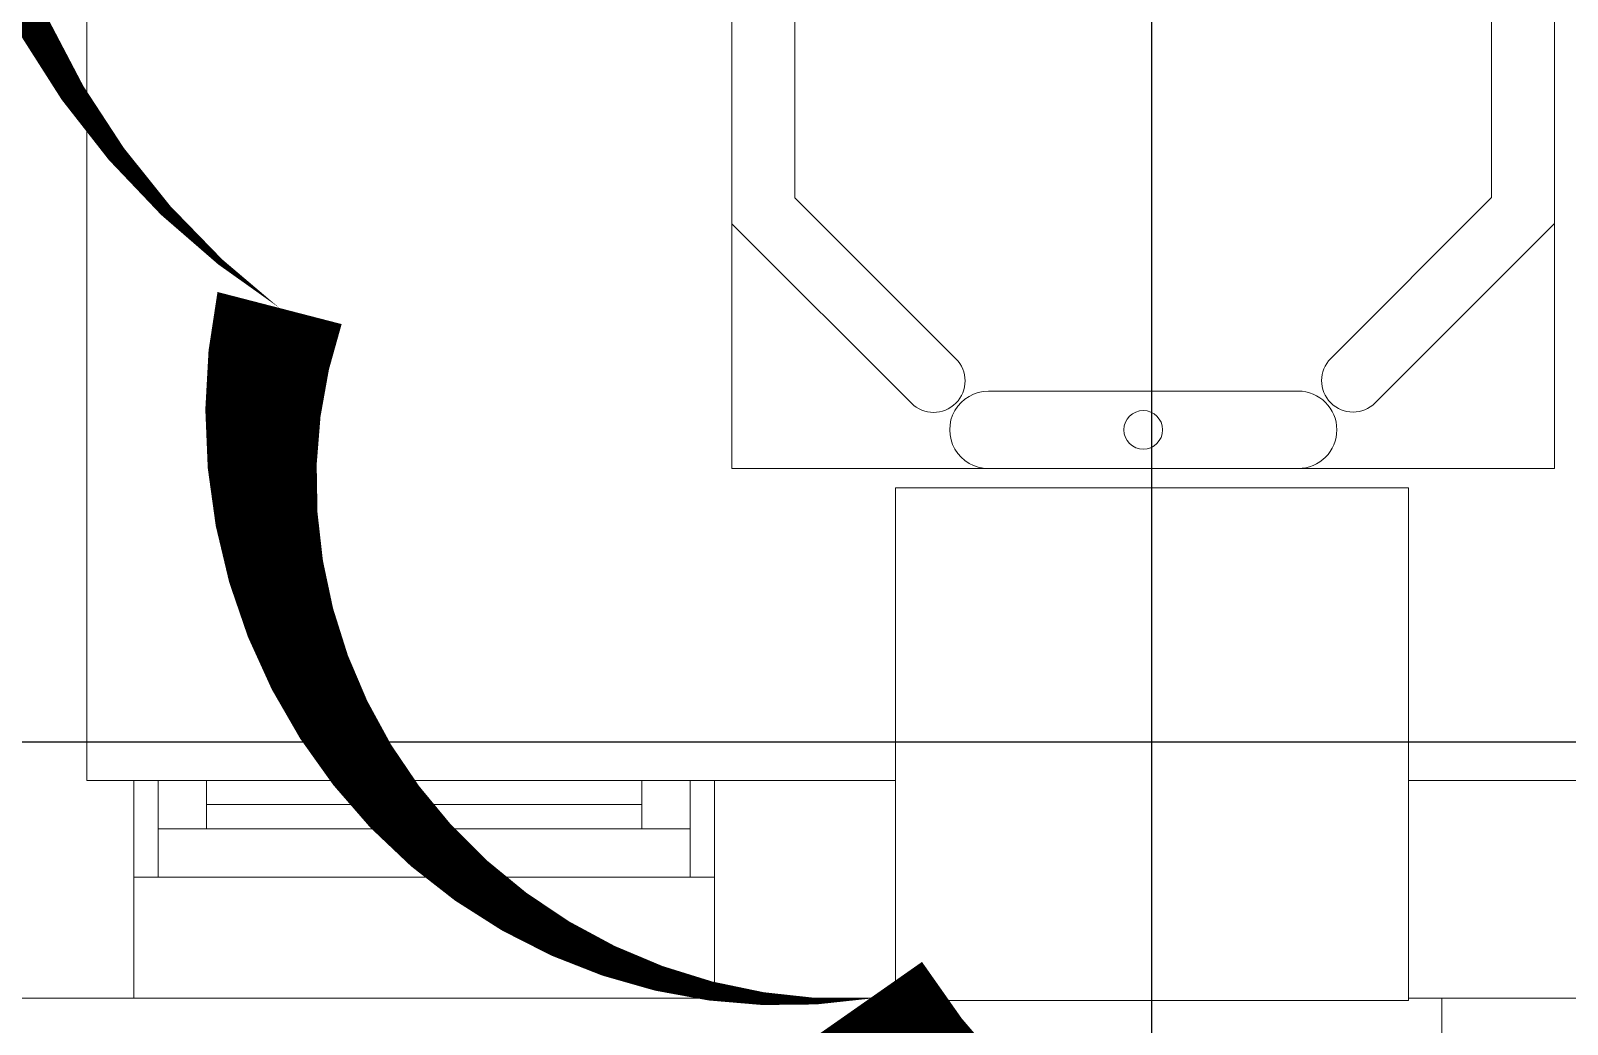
# Model space of a CAD drawing. Header units: metres. Extents: x 75097 to 220695, y -1557923 to -1361206.
# Drawn here: x 143205 to 144793, y -1411780 to -1410753 of the extents above; entities that cross this region are included whole.
import ezdxf

# ---------------------------------------------------------------- set-up
doc = ezdxf.new("R2010")
doc.units = ezdxf.units.M
doc.layers.get('0').update_dxf_attribs({"lineweight": 0})
for name, color, linetype, lineweight in [('A-100 - Copy$0$Aluminum', 8, 'Continuous', 0), ('A-100 - Copy$0$Medical Equipment and Furniture', 8, 'Continuous', 0), ('A-100 - Copy$0$Medical Equipment and Furniture1', 8, 'Continuous', 5), ('A-100 - Copy$0$Proj', 8, 'Continuous', 0), ('A-100 - Copy$0$Structure', 8, 'Continuous', 9), ('A-100 - Copy$0$Walls', 8, 'Continuous', 0)]:
    doc.layers.add(name, color=color, linetype=linetype, lineweight=lineweight)
doc.layers.add('A-100 - Copy$0$axes', color=8, linetype='Continuous')
doc.layers.add('E-POWR', color=7, linetype='Continuous', lineweight=9, true_color=0x4e7e3e)
doc.layers.add('REV 01', color=7, linetype='Continuous', lineweight=0, true_color=0xe41b4d)

# ---------------------------------------------------------------- blocks, each defined once
blk = doc.blocks.new('GI-041_dwg__U120-3902841-GI-041')
at = {"layer": 'E-POWR', "flags": 128}
blk.add_lwpolyline([(-0.11451, 0), (0.11451, 0), (0.11451, 0.15722), (-0.11451, 0.15722)], close=True, dxfattribs=at)
blk.add_lwpolyline([(0.23541, 0.16132), (0.23541, 0.07861), (0.11451, 0.07861)], dxfattribs=at)
blk = doc.blocks.new('*X149')
for p, q in [((5, 3), (5, 3)), ((5, 3), (5, 3)), ((5, 3), (5, 3)), ((5, 3), (5, 3)), ((5, 3), (5, 3)), ((5, 3), (5, 3)), ((5, 3), (5, 3)), ((5, 3), (5, 3)), ((5, 3), (5, 3)), ((5, 3), (5, 3)), ((5, 3), (5, 3)), ((5, 3), (5, 3)), ((5, 3), (5, 3)), ((5, 3), (5, 3)), ((5, 3), (5, 3)), ((5, 3), (5, 3)), ((5, 3), (5, 3)), ((5, 3), (5, 3)), ((5, 3), (5, 3)), ((5, 3), (5, 3)), ((5, 3), (5, 3)), ((5, 3), (5, 3)), ((5, 3), (5, 3)), ((5, 3), (5, 3)), ((5, 3), (5, 3)), ((5, 3), (5, 3)), ((5, 3), (5, 3)), ((5, 3), (5, 3)), ((5, 3), (5, 3)), ((5, 3), (5, 3)), ((5, 3), (5, 3)), ((5, 3), (5, 3)), ((5, 3), (5, 3)), ((5, 3), (5, 3)), ((5, 3), (5, 3)), ((5, 3), (5, 3)), ((5, 3), (5, 3)), ((5, 3), (5, 3)), ((5, 3), (5, 3)), ((5, 3), (5, 3)), ((5, 3), (5, 3)), ((5, 3), (5, 3)), ((5, 3), (5, 3)), ((5, 3), (5, 3)), ((5, 3), (5, 3)), ((5, 3), (5, 3)), ((5, 3), (5, 3)), ((5, 3), (5, 3)), ((5, 3), (5, 3)), ((5, 3), (5, 3)), ((5, 3), (5, 3)), ((5, 3), (5, 3)), ((5, 3), (5, 3)), ((5, 3), (5, 3)), ((5, 3), (5, 3)), ((5, 3), (5, 3)), ((5, 3), (5, 3)), ((5, 3), (5, 3)), ((5, 3), (5, 3)), ((5, 3), (5, 3)), ((5, 3), (5, 3)), ((5, 3), (5, 3)), ((5, 3), (5, 3)), ((5, 3), (5, 3)), ((5, 3), (5, 3)), ((5, 3), (5, 3)), ((6, 3), (5, 3)), ((5, 3), (5, 3)), ((6, 3), (5, 3)), ((5, 3), (5, 3)), ((6, 3), (5, 3)), ((5, 3), (5, 3)), ((6, 3), (5, 3)), ((5, 3), (5, 3)), ((5, 3), (5, 3)), ((5, 3), (5, 3)), ((5, 3), (5, 3)), ((5, 3), (5, 3)), ((5, 3), (5, 3)), ((5, 3), (5, 3)), ((5, 3), (5, 3)), ((5, 3), (5, 3)), ((5, 3), (5, 3)), ((5, 3), (5, 3)), ((5, 3), (5, 3)), ((5, 3), (5, 3)), ((5, 3), (5, 3)), ((5, 3), (5, 3)), ((5, 3), (5, 3)), ((5, 3), (5, 3)), ((5, 3), (5, 3)), ((5, 3), (5, 3)), ((5, 3), (5, 3)), ((5, 3), (5, 3)), ((5, 3), (5, 3)), ((5, 3), (5, 3)), ((6, 3), (6, 3)), ((6, 3), (6, 3)), ((6, 3), (6, 3)), ((6, 3), (6, 3)), ((6, 3), (6, 3)), ((6, 3), (6, 3)), ((6, 3), (6, 3)), ((6, 3), (6, 3)), ((6, 3), (6, 3)), ((6, 3), (6, 3)), ((6, 3), (6, 3)), ((6, 3), (6, 3)), ((6, 3), (6, 3)), ((6, 3), (6, 3)), ((6, 3), (6, 3)), ((6, 3), (6, 3)), ((6, 3), (6, 3)), ((6, 3), (6, 3)), ((6, 3), (6, 3)), ((6, 3), (6, 3)), ((6, 3), (6, 3)), ((6, 3), (6, 3)), ((6, 3), (6, 3)), ((6, 3), (6, 3)), ((6, 3), (6, 3)), ((6, 3), (6, 3)), ((6, 3), (6, 3)), ((6, 3), (6, 3)), ((6, 3), (6, 3)), ((6, 3), (6, 3)), ((6, 3), (6, 3)), ((6, 3), (6, 3)), ((6, 3), (6, 3)), ((6, 3), (6, 3)), ((6, 3), (6, 3)), ((6, 3), (6, 3)), ((6, 3), (6, 3)), ((6, 3), (6, 3)), ((6, 3), (6, 3)), ((6, 3), (6, 3)), ((6, 3), (6, 3)), ((6, 3), (6, 3)), ((6, 3), (6, 3)), ((6, 3), (6, 3)), ((6, 3), (6, 3)), ((6, 3), (6, 3)), ((6, 3), (6, 3)), ((6, 3), (6, 3)), ((6, 3), (6, 3)), ((6, 3), (6, 3)), ((6, 3), (6, 3)), ((6, 3), (6, 3)), ((6, 3), (6, 3)), ((6, 3), (6, 3)), ((6, 3), (6, 3)), ((6, 3), (6, 3)), ((6, 3), (6, 3)), ((6, 3), (6, 3)), ((6, 3), (6, 3)), ((6, 3), (6, 3)), ((6, 3), (6, 3)), ((6, 3), (6, 3)), ((6, 3), (6, 3)), ((6, 3), (6, 3)), ((6, 3), (6, 3)), ((6, 3), (6, 3)), ((6, 3), (6, 3)), ((6, 3), (6, 3)), ((6, 3), (6, 3)), ((6, 3), (6, 3)), ((6, 3), (6, 3)), ((6, 3), (6, 3)), ((6, 3), (6, 3)), ((6, 3), (6, 3)), ((6, 3), (6, 3)), ((6, 3), (6, 3)), ((6, 3), (6, 3)), ((6, 3), (6, 3)), ((6, 3), (6, 3)), ((6, 3), (6, 3)), ((6, 3), (6, 3)), ((6, 3), (6, 3)), ((6, 3), (6, 3)), ((6, 3), (6, 3)), ((6, 3), (6, 3)), ((6, 3), (6, 3)), ((6, 3), (6, 3)), ((6, 3), (6, 3)), ((6, 3), (6, 3)), ((6, 3), (6, 3)), ((6, 3), (6, 3)), ((6, 3), (6, 3)), ((6, 3), (6, 3)), ((6, 3), (6, 3)), ((6, 3), (6, 3)), ((6, 3), (6, 3)), ((6, 3), (6, 3)), ((6, 3), (6, 3)), ((6, 3), (6, 3)), ((6, 3), (6, 3)), ((6, 3), (6, 3)), ((6, 3), (6, 3)), ((6, 3), (6, 3)), ((6, 3), (6, 3)), ((6, 3), (6, 3)), ((6, 3), (6, 3)), ((6, 3), (6, 3)), ((6, 3), (6, 3)), ((6, 3), (6, 3)), ((6, 3), (6, 3)), ((6, 3), (6, 3)), ((6, 3), (6, 3)), ((6, 3), (6, 3)), ((6, 3), (6, 3)), ((6, 3), (6, 3)), ((6, 3), (6, 3)), ((6, 3), (6, 3)), ((6, 3), (6, 3)), ((6, 3), (6, 3)), ((6, 3), (6, 3)), ((6, 3), (6, 3)), ((6, 3), (6, 3)), ((6, 3), (6, 3)), ((6, 3), (6, 3)), ((6, 3), (6, 3)), ((6, 3), (6, 3)), ((6, 3), (6, 3)), ((6, 3), (6, 3)), ((6, 3), (6, 3)), ((6, 3), (6, 3)), ((6, 3), (6, 3)), ((6, 3), (6, 3)), ((6, 3), (6, 3)), ((6, 3), (6, 3)), ((6, 3), (6, 3)), ((6, 3), (6, 3)), ((6, 3), (6, 3)), ((6, 3), (6, 3)), ((6, 3), (6, 3)), ((6, 3), (6, 3)), ((6, 3), (6, 3)), ((6, 3), (6, 3)), ((6, 3), (6, 3)), ((6, 3), (6, 3)), ((6, 3), (6, 3)), ((6, 3), (6, 3)), ((6, 3), (6, 3)), ((6, 3), (6, 3)), ((6, 3), (6, 3)), ((6, 3), (6, 3)), ((6, 3), (6, 3)), ((6, 3), (6, 3)), ((6, 3), (6, 3)), ((6, 3), (6, 3)), ((6, 3), (6, 3)), ((6, 3), (6, 3)), ((6, 3), (6, 3)), ((6, 3), (6, 3)), ((6, 3), (6, 3)), ((6, 3), (6, 3)), ((6, 3), (6, 3)), ((6, 3), (6, 3)), ((6, 3), (6, 3)), ((6, 3), (6, 3)), ((6, 3), (6, 3)), ((6, 3), (6, 3)), ((6, 3), (6, 3)), ((6, 3), (6, 3)), ((6, 3), (6, 3)), ((6, 3), (6, 3)), ((6, 3), (6, 3)), ((6, 3), (6, 3)), ((6, 3), (6, 3)), ((6, 3), (6, 3)), ((6, 3), (6, 3)), ((6, 3), (6, 3)), ((6, 3), (6, 3)), ((6, 3), (6, 3)), ((6, 3), (6, 3)), ((6, 3), (6, 3)), ((6, 3), (6, 3)), ((6, 3), (6, 3)), ((6, 3), (6, 3)), ((6, 3), (6, 3)), ((6, 3), (6, 3)), ((6, 3), (6, 3)), ((6, 3), (6, 3)), ((6, 3), (6, 3)), ((6, 3), (6, 3)), ((6, 3), (6, 3)), ((6, 3), (6, 3)), ((6, 3), (6, 3)), ((6, 3), (6, 3)), ((6, 3), (6, 3)), ((6, 3), (6, 3)), ((6, 3), (6, 3)), ((6, 3), (6, 3)), ((6, 3), (6, 3)), ((6, 3), (6, 3)), ((6, 3), (6, 3)), ((6, 3), (6, 3)), ((6, 3), (6, 3)), ((6, 3), (6, 3)), ((6, 3), (6, 3)), ((6, 3), (5, 3)), ((6, 3), (5, 3)), ((6, 3), (5, 3)), ((6, 3), (5, 3)), ((6, 3), (5, 3)), ((6, 3), (6, 3)), ((6, 3), (6, 3)), ((6, 3), (6, 3)), ((6, 3), (6, 3)), ((6, 3), (6, 3)), ((6, 3), (6, 3)), ((6, 3), (6, 3)), ((6, 3), (6, 3)), ((6, 3), (6, 3)), ((6, 3), (6, 3)), ((6, 3), (6, 3)), ((6, 3), (6, 3)), ((6, 3), (6, 3)), ((6, 3), (6, 3)), ((6, 3), (6, 3)), ((6, 3), (6, 3)), ((6, 3), (6, 3)), ((6, 3), (6, 3)), ((6, 3), (6, 3)), ((6, 3), (6, 3)), ((6, 3), (6, 3)), ((6, 3), (6, 3)), ((6, 3), (6, 3)), ((6, 3), (6, 3)), ((6, 3), (6, 3)), ((6, 3), (6, 3)), ((6, 3), (6, 3)), ((6, 3), (6, 3)), ((6, 3), (6, 3)), ((6, 3), (6, 3)), ((6, 3), (6, 3)), ((6, 3), (6, 3)), ((6, 3), (6, 3)), ((6, 3), (6, 3)), ((6, 3), (6, 3)), ((6, 3), (6, 3)), ((6, 3), (6, 3)), ((6, 3), (6, 3)), ((6, 3), (6, 3)), ((6, 3), (6, 3)), ((6, 3), (6, 3)), ((6, 3), (6, 3)), ((6, 3), (6, 3)), ((6, 3), (6, 3)), ((6, 3), (6, 3)), ((6, 3), (6, 3)), ((6, 3), (6, 3)), ((6, 3), (6, 3)), ((6, 3), (6, 3)), ((6, 3), (6, 3)), ((6, 3), (6, 3)), ((6, 3), (6, 3)), ((6, 3), (6, 3)), ((6, 3), (6, 3)), ((6, 3), (6, 3)), ((6, 3), (6, 3)), ((6, 3), (6, 3)), ((6, 3), (6, 3)), ((6, 3), (6, 3)), ((6, 3), (6, 3)), ((6, 3), (6, 3)), ((6, 3), (6, 3)), ((6, 3), (6, 3)), ((6, 3), (6, 3)), ((6, 3), (6, 3)), ((6, 3), (6, 3)), ((6, 3), (6, 3)), ((6, 3), (6, 3)), ((6, 3), (6, 3)), ((6, 3), (6, 3)), ((6, 3), (6, 3)), ((6, 3), (6, 3)), ((6, 3), (6, 3)), ((6, 3), (6, 3)), ((6, 3), (6, 3)), ((6, 3), (6, 3)), ((6, 3), (6, 3)), ((6, 3), (6, 3)), ((6, 3), (6, 3)), ((6, 3), (6, 3)), ((6, 3), (6, 3)), ((6, 3), (6, 3)), ((6, 3), (6, 3)), ((6, 3), (6, 3)), ((6, 3), (6, 3)), ((6, 3), (6, 3)), ((6, 3), (6, 3)), ((6, 3), (6, 3)), ((6, 3), (6, 3)), ((6, 3), (6, 3)), ((6, 3), (6, 3)), ((6, 3), (6, 3)), ((6, 3), (6, 3)), ((6, 3), (6, 3)), ((6, 3), (6, 3)), ((6, 3), (6, 3)), ((6, 3), (6, 3)), ((6, 3), (6, 3)), ((6, 3), (6, 3)), ((6, 3), (6, 3)), ((6, 3), (6, 3)), ((6, 3), (6, 3)), ((6, 3), (6, 3)), ((6, 3), (6, 3)), ((6, 3), (6, 3)), ((6, 3), (6, 3)), ((6, 3), (6, 3)), ((6, 3), (6, 3)), ((6, 3), (6, 3)), ((6, 3), (6, 3)), ((6, 3), (6, 3)), ((6, 3), (6, 3)), ((6, 3), (6, 3)), ((6, 3), (6, 3)), ((6, 3), (6, 3)), ((6, 3), (6, 3)), ((6, 3), (6, 3)), ((6, 3), (6, 3)), ((6, 3), (6, 3)), ((6, 3), (6, 3)), ((6, 3), (6, 3)), ((6, 3), (6, 3)), ((6, 3), (6, 3)), ((6, 3), (6, 3)), ((6, 3), (6, 3)), ((6, 3), (6, 3)), ((6, 3), (6, 3)), ((6, 3), (6, 3)), ((6, 3), (6, 3)), ((6, 3), (6, 3)), ((6, 3), (6, 3)), ((6, 3), (6, 3)), ((6, 3), (6, 3)), ((6, 3), (6, 3)), ((6, 3), (6, 3)), ((6, 3), (6, 3)), ((6, 3), (6, 3)), ((6, 3), (6, 3)), ((6, 3), (6, 3)), ((6, 3), (6, 3)), ((6, 3), (6, 3)), ((6, 3), (6, 3)), ((6, 3), (6, 3)), ((6, 3), (6, 3)), ((6, 3), (6, 3)), ((6, 3), (6, 3)), ((6, 3), (6, 3)), ((6, 3), (6, 3)), ((6, 3), (6, 3)), ((6, 3), (6, 3)), ((6, 3), (6, 3)), ((6, 3), (6, 3)), ((6, 3), (6, 3)), ((6, 3), (6, 3)), ((6, 3), (6, 3)), ((6, 3), (6, 3)), ((6, 3), (6, 3)), ((6, 3), (6, 3)), ((6, 3), (6, 3)), ((6, 3), (6, 3)), ((6, 3), (6, 3)), ((6, 3), (6, 3)), ((6, 3), (6, 3)), ((6, 3), (6, 3)), ((6, 3), (6, 3)), ((6, 3), (6, 3)), ((6, 3), (6, 3)), ((6, 3), (6, 3)), ((6, 3), (6, 3)), ((6, 3), (6, 3)), ((6, 3), (6, 3)), ((6, 3), (6, 3)), ((6, 3), (6, 3)), ((6, 3), (6, 3)), ((6, 3), (6, 3)), ((6, 3), (6, 3)), ((6, 3), (6, 3)), ((6, 3), (6, 3)), ((6, 3), (6, 3)), ((6, 3), (6, 3)), ((6, 3), (6, 3)), ((6, 3), (6, 3)), ((6, 3), (6, 3)), ((6, 3), (6, 3)), ((6, 3), (6, 3)), ((6, 3), (6, 3)), ((6, 3), (6, 3)), ((6, 3), (6, 3)), ((6, 3), (6, 3)), ((6, 3), (6, 3)), ((6, 3), (6, 3)), ((6, 3), (6, 3)), ((6, 3), (6, 3)), ((6, 3), (6, 3)), ((6, 3), (6, 3)), ((6, 3), (6, 3)), ((6, 3), (6, 3)), ((6, 3), (6, 3)), ((6, 3), (6, 3)), ((6, 3), (6, 3)), ((6, 3), (6, 3)), ((6, 3), (6, 3)), ((6, 3), (6, 3)), ((6, 3), (6, 3)), ((6, 3), (6, 3)), ((6, 3), (6, 3)), ((6, 3), (6, 3)), ((6, 3), (6, 3)), ((6, 3), (6, 3)), ((6, 3), (6, 3)), ((6, 3), (6, 3)), ((6, 3), (6, 3)), ((6, 3), (6, 3)), ((6, 3), (6, 3)), ((6, 3), (6, 3)), ((6, 3), (6, 3)), ((6, 3), (6, 3)), ((6, 3), (6, 3)), ((6, 3), (6, 3)), ((6, 3), (6, 3)), ((6, 3), (6, 3)), ((6, 3), (6, 3)), ((6, 3), (6, 3)), ((6, 3), (6, 3)), ((6, 3), (6, 3)), ((6, 3), (6, 3)), ((6, 3), (6, 3)), ((6, 3), (6, 3)), ((6, 3), (6, 3)), ((6, 3), (6, 3)), ((6, 3), (6, 3)), ((6, 3), (6, 3)), ((6, 3), (6, 3)), ((6, 3), (6, 3)), ((6, 3), (6, 3)), ((6, 3), (6, 3)), ((6, 3), (6, 3)), ((6, 3), (6, 3)), ((6, 3), (6, 3)), ((6, 3), (6, 3)), ((6, 3), (6, 3)), ((6, 3), (6, 3)), ((6, 3), (6, 3)), ((6, 3), (6, 3)), ((6, 3), (6, 3)), ((6, 3), (6, 3)), ((6, 3), (6, 3)), ((6, 3), (6, 3)), ((6, 3), (6, 3)), ((6, 3), (6, 3)), ((6, 3), (6, 3)), ((6, 3), (6, 3)), ((6, 3), (6, 3)), ((6, 3), (6, 3)), ((6, 3), (6, 3)), ((6, 3), (6, 3)), ((6, 3), (6, 3)), ((6, 3), (6, 3)), ((6, 3), (6, 3)), ((6, 3), (6, 3)), ((6, 3), (6, 3)), ((6, 3), (6, 3)), ((6, 3), (6, 3)), ((6, 3), (6, 3)), ((6, 3), (6, 3)), ((6, 3), (6, 3)), ((6, 3), (6, 3)), ((6, 3), (6, 3)), ((6, 3), (6, 3)), ((6, 3), (6, 3)), ((6, 3), (6, 3)), ((6, 3), (6, 3)), ((6, 3), (6, 3)), ((6, 3), (6, 3)), ((6, 3), (6, 3)), ((6, 3), (6, 3)), ((6, 3), (6, 3)), ((6, 3), (6, 3)), ((6, 3), (6, 3)), ((6, 3), (6, 3)), ((6, 3), (6, 3)), ((6, 3), (6, 3)), ((6, 3), (6, 3)), ((6, 3), (6, 3)), ((6, 3), (6, 3)), ((6, 3), (6, 3)), ((6, 3), (6, 3)), ((6, 3), (6, 3)), ((6, 3), (6, 3)), ((6, 3), (6, 3)), ((6, 3), (6, 3)), ((6, 3), (6, 3)), ((6, 3), (6, 3)), ((6, 3), (6, 3)), ((6, 3), (6, 3)), ((6, 3), (6, 3)), ((6, 3), (6, 3)), ((6, 3), (6, 3)), ((6, 3), (6, 3)), ((6, 3), (6, 3)), ((6, 3), (6, 3)), ((6, 3), (6, 3)), ((6, 3), (6, 3)), ((6, 3), (6, 3)), ((6, 3), (6, 3)), ((6, 3), (6, 3)), ((6, 3), (6, 3)), ((6, 3), (6, 3)), ((6, 3), (6, 3)), ((6, 3), (6, 3)), ((6, 3), (6, 3)), ((6, 3), (6, 3)), ((6, 3), (6, 3)), ((6, 3), (6, 3)), ((6, 3), (6, 3)), ((6, 3), (6, 3)), ((6, 3), (6, 3))]:
    blk.add_line(p, q)
blk = doc.blocks.new('*X150')
for p, q in [((13, 1), (13, 1)), ((13, 1), (13, 1)), ((13, 1), (13, 1)), ((13, 1), (13, 1)), ((13, 1), (13, 1)), ((13, 1), (13, 1)), ((13, 1), (13, 1)), ((13, 1), (13, 1)), ((13, 1), (13, 1)), ((13, 1), (13, 1)), ((13, 1), (13, 1)), ((13, 1), (13, 1)), ((13, 1), (13, 1)), ((13, 1), (13, 1)), ((13, 1), (13, 1)), ((13, 1), (14, 1)), ((13, 1), (14, 1)), ((13, 1), (14, 1)), ((13, 1), (13, 1)), ((13, 1), (13, 1)), ((13, 1), (13, 1)), ((13, 1), (13, 1)), ((13, 1), (13, 1)), ((13, 1), (13, 1)), ((13, 1), (13, 1)), ((13, 1), (13, 1)), ((13, 1), (13, 1)), ((13, 1), (13, 1)), ((13, 1), (13, 1)), ((13, 1), (13, 1)), ((13, 1), (13, 1)), ((13, 1), (13, 1)), ((13, 1), (13, 1)), ((13, 1), (13, 1)), ((13, 1), (13, 1)), ((13, 1), (13, 1)), ((13, 1), (13, 1)), ((13, 1), (13, 1)), ((13, 1), (13, 1)), ((13, 1), (13, 1)), ((13, 1), (13, 1)), ((13, 1), (13, 1)), ((13, 1), (13, 1)), ((13, 1), (13, 1)), ((13, 1), (13, 1)), ((13, 1), (13, 1)), ((13, 1), (13, 1)), ((13, 1), (13, 1)), ((13, 1), (13, 1)), ((13, 1), (13, 1)), ((13, 1), (13, 1)), ((13, 1), (13, 1)), ((13, 1), (13, 1)), ((13, 1), (13, 1)), ((13, 1), (13, 1)), ((13, 1), (13, 1)), ((13, 1), (13, 1)), ((13, 1), (13, 1)), ((13, 1), (13, 1)), ((13, 1), (13, 1)), ((13, 1), (13, 1)), ((13, 1), (13, 1)), ((13, 1), (13, 1)), ((13, 1), (13, 1)), ((13, 1), (13, 1)), ((13, 1), (13, 1)), ((13, 1), (13, 1)), ((13, 1), (13, 1)), ((13, 1), (13, 1)), ((13, 1), (13, 1)), ((13, 1), (13, 1)), ((13, 1), (13, 1)), ((13, 1), (13, 1)), ((13, 1), (13, 1)), ((13, 1), (13, 1)), ((13, 1), (13, 1)), ((13, 1), (13, 1)), ((13, 1), (13, 1)), ((13, 1), (13, 1)), ((13, 1), (13, 1)), ((13, 1), (13, 1)), ((13, 1), (13, 1)), ((13, 1), (13, 1)), ((13, 1), (13, 1)), ((13, 1), (13, 1)), ((13, 1), (13, 1)), ((13, 1), (13, 1)), ((13, 1), (13, 1)), ((13, 1), (13, 1)), ((13, 1), (13, 1)), ((13, 1), (13, 1)), ((13, 1), (13, 1)), ((13, 1), (13, 1)), ((13, 1), (13, 1)), ((13, 1), (13, 1)), ((13, 1), (13, 1)), ((13, 1), (13, 1)), ((13, 1), (13, 1)), ((13, 1), (13, 1)), ((13, 1), (13, 1)), ((13, 1), (13, 1)), ((13, 1), (13, 1)), ((13, 1), (13, 1)), ((13, 1), (13, 1)), ((13, 1), (13, 1)), ((13, 1), (13, 1)), ((13, 1), (13, 1)), ((13, 1), (13, 1)), ((13, 1), (13, 1)), ((13, 1), (13, 1)), ((13, 1), (13, 1)), ((13, 1), (13, 1)), ((13, 1), (13, 1)), ((13, 1), (13, 1)), ((13, 1), (13, 1)), ((13, 1), (13, 1)), ((13, 1), (13, 1)), ((13, 1), (13, 1)), ((13, 1), (13, 1)), ((13, 1), (13, 1)), ((13, 1), (13, 1)), ((13, 1), (13, 1)), ((13, 1), (13, 1)), ((13, 1), (14, 1)), ((13, 0), (13, 0)), ((13, 0), (13, 0)), ((13, 0), (13, 0)), ((13, 0), (13, 0)), ((13, 0), (13, 0)), ((13, 0), (13, 0)), ((13, 0), (13, 0)), ((13, 0), (13, 0)), ((13, 0), (13, 0)), ((13, 0), (13, 0)), ((13, 0), (13, 0)), ((13, 0), (13, 0)), ((13, 0), (13, 0)), ((13, 0), (13, 0)), ((13, 0), (13, 0)), ((13, 0), (13, 0)), ((13, 0), (13, 0)), ((13, 0), (13, 0)), ((13, 0), (13, 0)), ((13, 0), (13, 0)), ((13, 0), (13, 0)), ((13, 0), (13, 0)), ((13, 0), (13, 0)), ((13, 0), (13, 0)), ((13, 0), (13, 0)), ((13, 0), (13, 0)), ((13, 0), (13, 0)), ((13, 0), (13, 0)), ((13, 0), (13, 0)), ((13, 0), (13, 0)), ((13, 0), (13, 0)), ((13, 0), (13, 0)), ((13, 0), (13, 0)), ((13, 0), (13, 0)), ((13, 0), (13, 0)), ((13, 0), (13, 0)), ((13, 0), (13, 0)), ((13, 0), (13, 0)), ((13, 0), (13, 0)), ((13, 0), (13, 0)), ((13, 0), (13, 0)), ((13, 0), (13, 0)), ((13, 0), (13, 0)), ((13, 0), (13, 0)), ((13, 0), (13, 0)), ((13, 0), (13, 0)), ((13, 0), (13, 0)), ((13, 0), (13, 0)), ((13, 0), (14, 0)), ((13, 0), (14, 0)), ((13, 0), (13, 0)), ((13, 0), (14, 0)), ((14, 1), (14, 1)), ((14, 1), (14, 1)), ((14, 1), (14, 1)), ((14, 1), (14, 1)), ((14, 1), (14, 1)), ((14, 1), (14, 1)), ((14, 1), (14, 1)), ((14, 1), (14, 1)), ((14, 1), (14, 1)), ((14, 1), (14, 1)), ((14, 1), (14, 1)), ((14, 1), (14, 1)), ((14, 1), (14, 1)), ((14, 1), (14, 1)), ((14, 1), (14, 1)), ((14, 1), (14, 1)), ((14, 1), (14, 1)), ((14, 1), (14, 1)), ((14, 1), (14, 1)), ((14, 1), (14, 1)), ((14, 1), (14, 1)), ((14, 1), (14, 1)), ((14, 1), (14, 1)), ((14, 1), (14, 1)), ((14, 1), (14, 1)), ((14, 1), (14, 1)), ((14, 1), (14, 1)), ((14, 1), (14, 1)), ((14, 1), (14, 1)), ((14, 1), (14, 1)), ((14, 1), (14, 1)), ((14, 1), (14, 1)), ((14, 1), (14, 1)), ((14, 1), (14, 1)), ((14, 1), (14, 1)), ((14, 1), (14, 1)), ((14, 1), (14, 1)), ((14, 1), (14, 1)), ((14, 1), (14, 1)), ((14, 1), (14, 1)), ((14, 1), (14, 1)), ((14, 1), (14, 1)), ((14, 1), (14, 1)), ((14, 1), (14, 1)), ((14, 1), (14, 1)), ((14, 1), (14, 1)), ((14, 1), (14, 1)), ((14, 1), (14, 1)), ((14, 1), (14, 1)), ((14, 1), (14, 1)), ((14, 1), (14, 1)), ((14, 1), (14, 1)), ((14, 1), (14, 1)), ((14, 1), (14, 1)), ((14, 1), (14, 1)), ((14, 1), (14, 1)), ((14, 1), (14, 1)), ((14, 1), (14, 1)), ((14, 1), (14, 1)), ((14, 1), (14, 1)), ((14, 1), (14, 1)), ((14, 1), (14, 1)), ((14, 1), (14, 1)), ((14, 1), (14, 1)), ((14, 1), (14, 1)), ((14, 1), (14, 1)), ((14, 1), (14, 1)), ((14, 1), (14, 1)), ((14, 1), (14, 1)), ((14, 1), (14, 1)), ((14, 1), (14, 1)), ((14, 1), (14, 1)), ((14, 1), (14, 1)), ((14, 1), (14, 1)), ((14, 1), (14, 1)), ((14, 1), (14, 1)), ((14, 1), (14, 1)), ((14, 1), (14, 1)), ((14, 1), (14, 1)), ((14, 1), (14, 1)), ((14, 1), (14, 1)), ((14, 1), (14, 1)), ((14, 1), (14, 1)), ((14, 1), (14, 1)), ((14, 1), (14, 1)), ((14, 1), (14, 1)), ((14, 1), (14, 1)), ((14, 1), (14, 1)), ((14, 1), (14, 1)), ((14, 1), (14, 1)), ((14, 1), (14, 1)), ((14, 1), (14, 1)), ((14, 1), (14, 1)), ((14, 1), (14, 1)), ((14, 0), (14, 0)), ((14, 0), (14, 0)), ((14, 0), (14, 0)), ((14, 0), (14, 0)), ((14, 0), (14, 0)), ((14, 0), (14, 0)), ((14, 0), (14, 0)), ((14, 0), (14, 0)), ((14, 0), (14, 0)), ((14, 0), (14, 0)), ((14, 0), (14, 0)), ((14, 0), (14, 0)), ((14, 0), (14, 0)), ((14, 0), (14, 0)), ((14, 0), (14, 0)), ((14, 0), (14, 0)), ((14, 0), (14, 0)), ((14, 0), (14, 0)), ((14, 0), (14, 0)), ((14, 0), (14, 0)), ((14, 0), (14, 0)), ((14, 0), (14, 0)), ((14, 0), (14, 0)), ((14, 0), (14, 0)), ((14, 0), (14, 0)), ((14, 0), (14, 0)), ((14, 0), (14, 0)), ((14, 0), (14, 0)), ((14, 0), (14, 0)), ((14, 0), (14, 0)), ((14, 0), (14, 0)), ((14, 0), (14, 0)), ((14, 0), (14, 0)), ((14, 0), (14, 0)), ((14, 0), (14, 0)), ((14, 0), (14, 0)), ((14, 0), (14, 0)), ((14, 0), (14, 0)), ((14, 0), (14, 0)), ((14, 0), (14, 0)), ((14, 0), (14, 0)), ((14, 0), (14, 0)), ((14, 0), (14, 0)), ((14, 0), (14, 0)), ((14, 0), (14, 0)), ((14, 0), (14, 0)), ((14, 0), (14, 0)), ((14, 0), (14, 0)), ((13, 0), (13, 0)), ((13, 0), (14, 0)), ((13, 0), (13, 0)), ((13, 0), (14, 0)), ((13, 0), (13, 0)), ((13, 0), (14, 0)), ((13, 0), (13, 0)), ((13, 0), (13, 0)), ((13, 0), (13, 0)), ((13, 0), (13, 0)), ((13, 0), (14, 0)), ((13, 0), (13, 0)), ((13, 0), (14, 0)), ((13, 0), (13, 0)), ((13, 0), (14, 0)), ((13, 0), (13, 0)), ((13, 0), (14, 0)), ((13, 0), (13, 0)), ((13, 0), (14, 0)), ((13, 0), (13, 0)), ((13, 0), (14, 0)), ((13, 0), (13, 0)), ((13, 0), (14, 0)), ((13, 0), (13, 0)), ((13, 0), (13, 0)), ((13, 0), (13, 0)), ((13, 0), (14, 0)), ((13, 0), (13, 0)), ((13, 0), (14, 0)), ((13, 0), (13, 0)), ((13, 0), (14, 0)), ((13, 0), (13, 0)), ((13, 0), (14, 0)), ((13, 0), (13, 0)), ((13, 0), (13, 0)), ((13, 0), (13, 0)), ((13, 0), (13, 0)), ((13, 0), (13, 0)), ((13, 0), (13, 0)), ((13, 0), (13, 0)), ((13, 0), (13, 0)), ((13, 0), (13, 0)), ((13, 0), (13, 0)), ((13, 0), (13, 0)), ((13, 0), (13, 0)), ((13, 0), (13, 0)), ((13, 0), (13, 0)), ((13, 0), (13, 0)), ((13, 0), (13, 0)), ((13, 0), (13, 0)), ((13, 0), (13, 0)), ((13, 0), (13, 0)), ((13, 0), (13, 0)), ((13, 0), (13, 0)), ((13, 0), (13, 0)), ((13, 0), (13, 0)), ((13, 0), (13, 0)), ((13, 0), (13, 0)), ((13, 0), (13, 0)), ((13, 0), (13, 0)), ((13, 0), (13, 0)), ((13, 0), (13, 0)), ((13, 0), (13, 0)), ((13, 0), (13, 0)), ((13, -1), (13, -1)), ((13, -1), (13, -1)), ((13, -1), (13, -1)), ((13, -1), (13, -1)), ((13, -1), (13, -1)), ((13, -1), (14, -1)), ((13, -1), (13, -1)), ((14, 0), (14, 0)), ((14, 0), (14, 0)), ((14, 0), (14, 0)), ((14, 0), (14, 0)), ((14, 0), (14, 0)), ((14, 0), (14, 0)), ((14, 0), (14, 0)), ((14, 0), (14, 0)), ((14, 0), (14, 0)), ((14, 0), (14, 0)), ((14, 0), (14, 0)), ((14, 0), (14, 0)), ((14, 0), (14, 0)), ((14, 0), (14, 0)), ((14, 0), (14, 0)), ((13, 0), (14, 0)), ((14, 0), (14, 0)), ((14, 0), (14, 0)), ((14, 0), (14, 0)), ((14, 0), (14, 0)), ((14, 0), (14, 0)), ((14, 0), (14, 0)), ((14, 0), (14, 0)), ((14, 0), (14, 0)), ((14, 0), (14, 0)), ((14, 0), (14, 0)), ((14, 0), (14, 0)), ((14, 0), (14, 0)), ((14, 0), (14, 0)), ((14, 0), (14, 0)), ((14, 0), (14, 0)), ((14, 0), (14, 0)), ((14, 0), (14, 0)), ((14, 0), (14, 0)), ((14, 0), (14, 0)), ((14, 0), (14, 0)), ((14, 0), (14, 0)), ((14, 0), (14, 0)), ((14, 0), (14, 0)), ((14, 0), (14, 0)), ((14, 0), (14, 0)), ((14, 0), (14, 0)), ((14, 0), (14, 0)), ((14, 0), (14, 0)), ((14, 0), (14, 0)), ((14, 0), (14, 0)), ((14, 0), (14, 0)), ((14, 0), (14, 0)), ((14, 0), (14, 0)), ((14, 0), (14, 0)), ((14, -1), (14, -1)), ((14, -1), (14, -1)), ((14, -1), (14, -1)), ((14, -1), (14, -1)), ((14, -1), (14, -1))]:
    blk.add_line(p, q)
blk = doc.blocks.new('A-100 - Copy$0$HF16786E-P')
at = {"layer": 'A-100 - Copy$0$Medical Equipment and Furniture1'}
for p, q in [((0, 0.425), (-2.14, 0.425)), ((-0.2531, 0.425), (-0.0678, 0.2397)), ((0, -0.425), (0, 0.425)), ((-0.28, 0.36), (-1.86, 0.36)), ((-0.28, 0.36), (-0.1137, 0.1937)), ((-0.08, -0.16), (-0.08, 0.16)), ((-0.1136, -0.1936), (-0.28, -0.36)), ((-0.0676, -0.2396), (-0.2531, -0.425)), ((-1.86, -0.36), (-0.28, -0.36)), ((-2.14, -0.425), (0, -0.425))]:
    blk.add_line(p, q, dxfattribs=at)
for points in [[(0, 0.425), (0, 0.425), (0, 0.425), (0, 0.425), (0, 0.425), (0, 0.425), (0, 0.425), (0, 0.425), (0, 0.425), (0, 0.425), (0, 0.425), (0, 0.425), (0, 0.425), (0, 0.425), (0, 0.425), (0, 0.425), (0, 0.425), (0, 0.425), (0, 0.425), (0, 0.425), (0, 0.425), (0, 0.425), (0, 0.425), (0, 0.425), (0, 0.425), (0, 0.425), (0, 0.425), (0, 0.425), (0, 0.425), (0, 0.425), (0, 0.425), (0, 0.425), (0, 0.425), (0, 0.425), (0, 0.425), (0, 0.425), (0, 0.425), (0, 0.425), (0, 0.425), (0, 0.425), (0, 0.425), (0, 0.425), (0, 0.425), (0, 0.425), (0, 0.425), (0, 0.425), (0, 0.425), (0, 0.425), (0, 0.425), (0, 0.425), (0, 0.425), (0, 0.425), (0, 0.425), (0, 0.425), (0, 0.425), (0, 0.425), (0, 0.425), (0, 0.425), (0, 0.425), (0, 0.425), (0, 0.425), (0, 0.425), (0, 0.425), (0, 0.425), (0, 0.425), (0, 0.425), (0, 0.425), (0, 0.425), (0, 0.425), (0, 0.425), (0, 0.425), (0, 0.425), (0, 0.425), (0, 0.425), (0, 0.425), (0, 0.425), (0, 0.425), (0, 0.425), (0, 0.425), (0, 0.425), (0, 0.425), (0, 0.425), (0, 0.425), (0, 0.425), (0, 0.425), (0, 0.425), (0, 0.425), (0, 0.425), (0, 0.425), (0, 0.425), (0, 0.425), (0, 0.425), (0, 0.425), (0, 0.425), (0, 0.425), (0, 0.425), (0, 0.425), (0, 0.425), (0, 0.425), (0, 0.425), (0, 0.425), (0, 0.425), (0, 0.425), (0, 0.425), (0, 0.425), (0, 0.425), (0, 0.425), (0, 0.425), (0, 0.425), (0, 0.425), (0, 0.425), (0, 0.425), (0, 0.425), (0, 0.425), (0, 0.425), (0, 0.425), (0, 0.425), (0, 0.425), (0, 0.425), (0, 0.425), (0, 0.425), (0, 0.425), (0, 0.425), (0, 0.425), (0, 0.425), (0, 0.425), (0, 0.425), (0, 0.425), (0, 0.425), (0, 0.425), (0, 0.425), (0, 0.425), (0, 0.425), (0, 0.425), (0, 0.425), (0, 0.425), (0, 0.425), (0, 0.425), (0, 0.425), (0, 0.425), (0, 0.425), (0, 0.425), (0, 0.425), (0, 0.425), (0, 0.425), (0, 0.425), (0, 0.425), (0, 0.425), (0, 0.425), (0, 0.425), (0, 0.425), (0, 0.425), (0, 0.425), (0, 0.425), (0, 0.425), (0, 0.425), (0, 0.425), (0, 0.425), (0, 0.425), (0, 0.425), (0, 0.425), (0, 0.425), (0, 0.425), (0, 0.425), (0, 0.425), (0, 0.425), (0, 0.425), (0, 0.425), (0, 0.425), (0, 0.425), (0, 0.425), (0, 0.425), (0, 0.425), (0, 0.425), (0, 0.425), (0, 0.425), (0, 0.425), (0, 0.425), (0, 0.425), (0, 0.425), (0, 0.425), (0, 0.425), (0, 0.425), (0, 0.425), (0, 0.425), (0, 0.425), (0, 0.425), (0, 0.425), (0, 0.425), (0, 0.425), (0, 0.425), (0, 0.425), (0, 0.425), (0, 0.425), (0, 0.425), (0, 0.425), (0, 0.425), (0, 0.425), (0, 0.425), (0, 0.425), (0, 0.425), (0, 0.425), (0, 0.425), (0, 0.425), (0, 0.425), (0, 0.425), (0, 0.425), (0, 0.425), (0, 0.425), (0, 0.425), (0, 0.425), (0, 0.425), (0, 0.425), (0, 0.425), (0, 0.425), (0, 0.425), (0, 0.425), (0, 0.425), (0, 0.425)], [(0, 0.425), (0, 0.425), (0, 0.425), (0, 0.425), (0, 0.425), (0, 0.425), (0, 0.425), (0, 0.425), (0, 0.425), (0, 0.425), (0, 0.425), (0, 0.425), (0, 0.425), (0, 0.425), (0, 0.425), (0, 0.425), (0, 0.425), (0, 0.425), (0, 0.425), (0, 0.425), (0, 0.425), (0, 0.425), (0, 0.425), (0, 0.425), (0, 0.425), (0, 0.425), (0, 0.425), (0, 0.425), (0, 0.425), (0, 0.425), (0, 0.425), (0, 0.425), (0, 0.425), (0, 0.425), (0, 0.425), (0, 0.425), (0, 0.425), (0, 0.425), (0, 0.425), (0, 0.425), (0, 0.425), (0, 0.425), (0, 0.425), (0, 0.425), (0, 0.425), (0, 0.425), (0, 0.425), (0, 0.425), (0, 0.425), (0, 0.425), (0, 0.425), (0, 0.425), (0, 0.425), (0, 0.425), (0, 0.425), (0, 0.425), (0, 0.425), (0, 0.425), (0, 0.425), (0, 0.425), (0, 0.425), (0, 0.425), (0, 0.425), (0, 0.425), (0, 0.425), (0, 0.425), (0, 0.425), (0, 0.425), (0, 0.425), (0, 0.425), (0, 0.425), (0, 0.425), (0, 0.425), (0, 0.425), (0, 0.425), (0, 0.425), (0, 0.425), (0, 0.425), (0, 0.425), (0, 0.425), (0, 0.425), (0, 0.425), (0, 0.425), (0, 0.425), (0, 0.425), (0, 0.425), (0, 0.425), (0, 0.425), (0, 0.425), (0, 0.425), (0, 0.425), (0, 0.425), (0, 0.425), (0, 0.425), (0, 0.425), (0, 0.425), (0, 0.425), (0, 0.425), (0, 0.425), (0, 0.425), (0, 0.425), (0, 0.425), (0, 0.425), (0, 0.425), (0, 0.425), (0, 0.425), (0, 0.425), (0, 0.425), (0, 0.425), (0, 0.425), (0, 0.425), (0, 0.425), (0, 0.425), (0, 0.425), (0, 0.425), (0, 0.425), (0, 0.425), (0, 0.425), (0, 0.425), (0, 0.425), (0, 0.425), (0, 0.425), (0, 0.425), (0, 0.425), (0, 0.425), (0, 0.425), (0, 0.425), (0, 0.425), (0, 0.425), (0, 0.425), (0, 0.425), (0, 0.425), (0, 0.425), (0, 0.425), (0, 0.425), (0, 0.425), (0, 0.425), (0, 0.425), (0, 0.425), (0, 0.425), (0, 0.425), (0, 0.425), (0, 0.425), (0, 0.425), (0, 0.425), (0, 0.425), (0, 0.425), (0, 0.425), (0, 0.425), (0, 0.425), (0, 0.425), (0, 0.425), (0, 0.425), (0, 0.425), (0, 0.425), (0, 0.425), (0, 0.425), (0, 0.425), (0, 0.425), (0, 0.425), (0, 0.425), (0, 0.425), (0, 0.425), (0, 0.425), (0, 0.425), (0, 0.425), (0, 0.425), (0, 0.425), (0, 0.425), (0, 0.425), (0, 0.425), (0, 0.425), (0, 0.425), (0, 0.425), (0, 0.425), (0, 0.425), (0, 0.425), (0, 0.425), (0, 0.425), (0, 0.425), (0, 0.425), (0, 0.425), (0, 0.425), (0, 0.425), (0, 0.425), (0, 0.425), (0, 0.425), (0, 0.425), (0, 0.425), (0, 0.425), (0, 0.425), (0, 0.425), (0, 0.425), (0, 0.425), (0, 0.425), (0, 0.425), (0, 0.425), (0, 0.425), (0, 0.425), (0, 0.425), (0, 0.425), (0, 0.425), (0, 0.425), (0, 0.425), (0, 0.425), (0, 0.425), (0, 0.425), (0, 0.425), (0, 0.425), (0, 0.425), (0, 0.425), (0, 0.425), (0, 0.425), (0, 0.425)], [(0, 0.425), (0, 0.425), (0, 0.425), (0, 0.425), (0, 0.425), (0, 0.425), (0, 0.425), (0, 0.425), (0, 0.425), (0, 0.425), (0, 0.425), (0, 0.425), (0, 0.425), (0, 0.425), (0, 0.425), (0, 0.425), (0, 0.425), (0, 0.425), (0, 0.425), (0, 0.425), (0, 0.425), (0, 0.425), (0, 0.425), (0, 0.425), (0, 0.425), (0, 0.425), (0, 0.425), (0, 0.425), (0, 0.425), (0, 0.425), (0, 0.425), (0, 0.425), (0, 0.425), (0, 0.425), (0, 0.425), (0, 0.425), (0, 0.425), (0, 0.425), (0, 0.425), (0, 0.425), (0, 0.425), (0, 0.425), (0, 0.425), (0, 0.425), (0, 0.425), (0, 0.425), (0, 0.425), (0, 0.425), (0, 0.425), (0, 0.425), (0, 0.425), (0, 0.425), (0, 0.425), (0, 0.425), (0, 0.425), (0, 0.425), (0, 0.425), (0, 0.425), (0, 0.425), (0, 0.425), (0, 0.425), (0, 0.425), (0, 0.425), (0, 0.425), (0, 0.425), (0, 0.425), (0, 0.425), (0, 0.425), (0, 0.425), (0, 0.425), (0, 0.425), (0, 0.425), (0, 0.425), (0, 0.425), (0, 0.425), (0, 0.425), (0, 0.425), (0, 0.425), (0, 0.425), (0, 0.425), (0, 0.425), (0, 0.425), (0, 0.425), (0, 0.425), (0, 0.425), (0, 0.425), (0, 0.425), (0, 0.425), (0, 0.425), (0, 0.425), (0, 0.425), (0, 0.425), (0, 0.425), (0, 0.425), (0, 0.425), (0, 0.425), (0, 0.425), (0, 0.425), (0, 0.425), (0, 0.425), (0, 0.425), (0, 0.425), (0, 0.425), (0, 0.425), (0, 0.425), (0, 0.425), (0, 0.425), (0, 0.425), (0, 0.425), (0, 0.425), (0, 0.425), (0, 0.425), (0, 0.425), (0, 0.425), (0, 0.425), (0, 0.425), (0, 0.425), (0, 0.425), (0, 0.425), (0, 0.425), (0, 0.425), (0, 0.425), (0, 0.425), (0, 0.425), (0, 0.425), (0, 0.425), (0, 0.425), (0, 0.425), (0, 0.425), (0, 0.425), (0, 0.425), (0, 0.425), (0, 0.425), (0, 0.425), (0, 0.425), (0, 0.425), (0, 0.425), (0, 0.425), (0, 0.425), (0, 0.425), (0, 0.425), (0, 0.425), (0, 0.425), (0, 0.425), (0, 0.425), (0, 0.425), (0, 0.425), (0, 0.425), (0, 0.425), (0, 0.425), (0, 0.425), (0, 0.425), (0, 0.425), (0, 0.425), (0, 0.425), (0, 0.425), (0, 0.425), (0, 0.425), (0, 0.425), (0, 0.425), (0, 0.425), (0, 0.425), (0, 0.425), (0, 0.425), (0, 0.425), (0, 0.425), (0, 0.425), (0, 0.425), (0, 0.425), (0, 0.425), (0, 0.425), (0, 0.425), (0, 0.425), (0, 0.425), (0, 0.425), (0, 0.425), (0, 0.425), (0, 0.425), (0, 0.425), (0, 0.425), (0, 0.425), (0, 0.425), (0, 0.425), (0, 0.425), (0, 0.425), (0, 0.425), (0, 0.425), (0, 0.425), (0, 0.425), (0, 0.425), (0, 0.425), (0, 0.425), (0, 0.425), (0, 0.425), (0, 0.425), (0, 0.425), (0, 0.425), (0, 0.425), (0, 0.425), (0, 0.425), (0, 0.425), (0, 0.425), (0, 0.425), (0, 0.425), (0, 0.425), (0, 0.425), (0, 0.425), (0, 0.425), (0, 0.425), (0, 0.425), (0, 0.425), (0, 0.425), (0, 0.425), (0, 0.425), (0, 0.425), (0, 0.425), (0, 0.425), (0, 0.425), (0, 0.425), (0, 0.425), (0, 0.425), (0, 0.425), (0, 0.425), (0, 0.425), (0, 0.425), (0, 0.425), (0, 0.425), (0, 0.425), (0, 0.425), (0, 0.425), (0, 0.425), (0, 0.425), (0, 0.425), (0, 0.425), (0, 0.425), (0, 0.425), (0, 0.425), (0, 0.425), (0, 0.425), (0, 0.425), (0, 0.425), (0, 0.425), (0, 0.425), (0, 0.425), (0, 0.425), (0, 0.425), (0, 0.425), (0, 0.425), (0, 0.425), (0, 0.425), (0, 0.425), (0, 0.425), (0, 0.425), (0, 0.425), (0, 0.425), (0, 0.425), (0, 0.425), (0, 0.425), (0, 0.425), (0, 0.425), (0, 0.425), (0, 0.425), (0, 0.425), (0, 0.425), (0, 0.425), (0, 0.425), (0, 0.425), (0, 0.425), (0, 0.425), (0, 0.425), (0, 0.425), (0, 0.425), (0, 0.425), (0, 0.425), (0, 0.425), (0, 0.425), (0, 0.425)]]:
    blk.add_lwpolyline(points, close=True, dxfattribs=at)
for points in [[(0, 0.425), (0, 0.425), (0, 0.425), (0, 0.425), (0, 0.425), (0, 0.425), (0, 0.425), (0, 0.425), (0, 0.425), (0, 0.425), (0, 0.425), (0, 0.425), (0, 0.425), (0, 0.425), (0, 0.425)], [(0, 0.425), (0, 0.425), (0, 0.425), (0, 0.425), (0, 0.425), (0, 0.425), (0, 0.425), (0, 0.425), (0, 0.425), (0, 0.425), (0, 0.425), (0, 0.425), (0, 0.425), (0, 0.425), (0, 0.425), (0, 0.425), (0, 0.425), (0, 0.425), (0, 0.425), (0, 0.425), (0, 0.425), (0, 0.425), (0, 0.425), (0, 0.425), (0, 0.425), (0, 0.425), (0, 0.425), (0, 0.425), (0, 0.425), (0, 0.425), (0, 0.425), (0, 0.425), (0, 0.425), (0, 0.425), (0, 0.425), (0, 0.425), (0, 0.425), (0, 0.425), (0, 0.425), (0, 0.425), (0, 0.425), (0, 0.425), (0, 0.425), (0, 0.425), (0, 0.425), (0, 0.425), (0, 0.425), (0, 0.425), (0, 0.425), (0, 0.425), (0, 0.425), (0, 0.425), (0, 0.425), (0, 0.425), (0, 0.425), (0, 0.425), (0, 0.425), (0, 0.425), (0, 0.425), (0, 0.425), (0, 0.425), (0, 0.425), (0, 0.425), (0, 0.425), (0, 0.425), (0, 0.425), (0, 0.425), (0, 0.425), (0, 0.425), (0, 0.425), (0, 0.425), (0, 0.425), (0, 0.425), (0, 0.425), (0, 0.425), (0, 0.425), (0, 0.425), (0, 0.425), (0, 0.425), (0, 0.425), (0, 0.425), (0, 0.425), (0, 0.425), (0, 0.425), (0, 0.425), (0, 0.425), (0, 0.425), (0, 0.425), (0, 0.425)], [(0, 0.425), (0, 0.425), (0, 0.425), (0, 0.425), (0, 0.425), (0, 0.425), (0, 0.425), (0, 0.425), (0, 0.425), (0, 0.425), (0, 0.425), (0, 0.425), (0, 0.425), (0, 0.425), (0, 0.425), (0, 0.425), (0, 0.425), (0, 0.425), (0, 0.425), (0, 0.425), (0, 0.425), (0, 0.425), (0, 0.425), (0, 0.425), (0, 0.425), (0, 0.425), (0, 0.425), (0, 0.425), (0, 0.425), (0, 0.425), (0, 0.425), (0, 0.425), (0, 0.425), (0, 0.425), (0, 0.425), (0, 0.425), (0, 0.425), (0, 0.425), (0, 0.425), (0, 0.425), (0, 0.425), (0, 0.425), (0, 0.425), (0, 0.425), (0, 0.425), (0, 0.425), (0, 0.425), (0, 0.425), (0, 0.425), (0, 0.425), (0, 0.425), (0, 0.425), (0, 0.425), (0, 0.425), (0, 0.425), (0, 0.425), (0, 0.425), (0, 0.425), (0, 0.425), (0, 0.425), (0, 0.425), (0, 0.425), (0, 0.425), (0, 0.425), (0, 0.425), (0, 0.425), (0, 0.425), (0, 0.425), (0, 0.425), (0, 0.425), (0, 0.425), (0, 0.425), (0, 0.425), (0, 0.425), (0, 0.425), (0, 0.425), (0, 0.425), (0, 0.425), (0, 0.425), (0, 0.425), (0, 0.425), (0, 0.425), (0, 0.425), (0, 0.425), (0, 0.425), (0, 0.425), (0, 0.425), (0, 0.425), (0, 0.425), (0, 0.425), (0, 0.425), (0, 0.425), (0, 0.425), (0, 0.425), (0, 0.425), (0, 0.425), (0, 0.425), (0, 0.425), (0, 0.425), (0, 0.425), (0, 0.425), (0, 0.425), (0, 0.425), (0, 0.425), (0, 0.425), (0, 0.425), (0, 0.425), (0, 0.425), (0, 0.425), (0, 0.425), (0, 0.425)], [(0, 0.425), (0, 0.425), (0, 0.425), (0, 0.425), (0, 0.425), (0, 0.425), (0, 0.425), (0, 0.425), (0, 0.425), (0, 0.425), (0, 0.425), (0, 0.425), (0, 0.425), (0, 0.425), (0, 0.425), (0, 0.425), (0, 0.425), (0, 0.425), (0, 0.425), (0, 0.425), (0, 0.425), (0, 0.425), (0, 0.425), (0, 0.425), (0, 0.425), (0, 0.425), (0, 0.425), (0, 0.425), (0, 0.425), (0, 0.425), (0, 0.425), (0, 0.425), (0, 0.425), (0, 0.425), (0, 0.425), (0, 0.425), (0, 0.425), (0, 0.425), (0, 0.425), (0, 0.425), (0, 0.425), (0, 0.425), (0, 0.425), (0, 0.425), (0, 0.425), (0, 0.425), (0, 0.425), (0, 0.425), (0, 0.425), (0, 0.425), (0, 0.425), (0, 0.425), (0, 0.425), (0, 0.425)], [(0, 0.425), (0, 0.425), (0, 0.425), (0, 0.425), (0, 0.425), (0, 0.425), (0, 0.425), (0, 0.425), (0, 0.425), (0, 0.425), (0, 0.425), (0, 0.425), (0, 0.425), (0, 0.425), (0, 0.425), (0, 0.425), (0, 0.425)], [(0, 0.425), (0, 0.425), (0, 0.425), (0, 0.425), (0, 0.425), (0, 0.425), (0, 0.425), (0, 0.425), (0, 0.425), (0, 0.425)], [(0, 0.425), (0, 0.425), (0, 0.425), (0, 0.425), (0, 0.425), (0, 0.425), (0, 0.425), (0, 0.425), (0, 0.425), (0, 0.425)], [(0, 0.425), (0, 0.425), (0, 0.425), (0, 0.425), (0, 0.425), (0, 0.425), (0, 0.425)], [(0, 0.425), (0, 0.425), (0, 0.425), (0, 0.425), (0, 0.425), (0, 0.425), (0, 0.425), (0, 0.425), (0, 0.425), (0, 0.425), (0, 0.425), (0, 0.425)], [(0, 0.425), (0, 0.425), (0, 0.425), (0, 0.425), (0, 0.425), (0, 0.425), (0, 0.425)], [(0, 0.425), (0, 0.425), (0, 0.425), (0, 0.425), (0, 0.425), (0, 0.425), (0, 0.425), (0, 0.425), (0, 0.425), (0, 0.425)], [(0, 0.425), (0, 0.425), (0, 0.425), (0, 0.425), (0, 0.425), (0, 0.425), (0, 0.425), (0, 0.425)], [(0, 0.425), (0, 0.425), (0, 0.425), (0, 0.425), (0, 0.425), (0, 0.425), (0, 0.425), (0, 0.425), (0, 0.425), (0, 0.425), (0, 0.425), (0, 0.425), (0, 0.425), (0, 0.425), (0, 0.425), (0, 0.425), (0, 0.425), (0, 0.425)], [(0, 0.425), (0, 0.425), (0, 0.425), (0, 0.425), (0, 0.425), (0, 0.425), (0, 0.425), (0, 0.425), (0, 0.425), (0, 0.425)], [(0, 0.425), (0, 0.425), (0, 0.425), (0, 0.425), (0, 0.425), (0, 0.425), (0, 0.425), (0, 0.425), (0, 0.425)]]:
    blk.add_lwpolyline(points, dxfattribs=at)
blk.add_circle((-0.04, 0), 0.02, dxfattribs=at)
for centre, radius, start, end in [((-0.0908, 0.2167), 0.0325, 225, 45), ((-0.04, 0.16), 0.04, 0, 180), ((-0.04, -0.16), 0.04, 180, 0), ((-0.0906, -0.2166), 0.0325, 315, 135)]:
    blk.add_arc(centre, radius, start, end, dxfattribs=at)
for name, xscale, yscale, zscale in [('*X149', 8.593299999999998e-11, 8.593299999999998e-11, 8.593299999999998e-11), ('*X150', 5.4996e-11, 5.4996e-11, 5.4996e-11)]:
    blk.add_blockref(name, (0, 0.425), dxfattribs=dict(at, xscale=xscale, yscale=yscale, zscale=zscale))
blk = doc.blocks.new('A-100 - Copy')
at = {"layer": 'A-100 - Copy$0$Aluminum'}
for p, q in [((143911.7, -1411527.7, -2.4), (143311.7, -1411527.7, -2.4)), ((143336.7, -1411627.7, -2.4), (143336.7, -1411527.7, -2.4)), ((143386.7, -1411577.7, -2.4), (143386.7, -1411527.7, -2.4)), ((143836.7, -1411577.7, -2.4), (143836.7, -1411527.7, -2.4)), ((143886.7, -1411627.7, -2.4), (143886.7, -1411527.7, -2.4)), ((143386.7, -1411552.7, -2.4), (143836.7, -1411552.7, -2.4)), ((143886.7, -1411577.7, -2.4), (143336.7, -1411577.7, -2.4)), ((143911.7, -1411627.7, -2.4), (143311.7, -1411627.7, -2.4))]:
    blk.add_line(p, q, dxfattribs=at)
at = {"layer": 'A-100 - Copy$0$axes'}
for p, q in [((144363.7, -1477297.4, 0), (144363.7, -1387547.7, 0)), ((178940.3, -1411488.2, 2.4), (95846.6, -1411488.2, 2.4))]:
    blk.add_line(p, q, dxfattribs=at)
at = {"layer": 'A-100 - Copy$0$Proj'}
blk.add_line((143311.7, -1411752.7, 0), (143911.7, -1411752.7, 0), dxfattribs=at)
at = {"layer": 'A-100 - Copy$0$Structure', "elevation": 0}
blk.add_lwpolyline([(144098.7, -1411755.2), (144628.7, -1411755.2), (144628.7, -1411225.2), (144098.7, -1411225.2)], close=True, dxfattribs=at)
at = {"layer": 'A-100 - Copy$0$Walls'}
for p, q in [((143263.3, -1407230.6, 0), (143263.3, -1411527.7, 0)), ((143311.7, -1411527.7, 0), (143263.3, -1411527.7, 0)), ((143311.7, -1411527.7, 0), (143311.7, -1411752.7, 0)), ((144098.7, -1411527.7, 0), (143911.7, -1411527.7, 0)), ((143911.7, -1411527.7, 0), (143911.7, -1411752.7, 0)), ((145366.7, -1411527.7, 0), (144628.7, -1411527.7, 0)), ((143311.7, -1411752.7, 0), (141526.4, -1411752.7, 0)), ((144098.7, -1411752.7, 0), (143911.7, -1411752.7, 0)), ((145366.7, -1411752.7, 0), (144628.7, -1411752.7, 0))]:
    blk.add_line(p, q, dxfattribs=at)
at = {"layer": 'A-100 - Copy$0$Medical Equipment and Furniture', "xscale": 1000, "yscale": 1000, "zscale": 1000, "rotation": 270.0149936594165}
blk.add_blockref('A-100 - Copy$0$HF16786E-P', (144354.7, -1411205.3, 0), dxfattribs=at)

msp = doc.modelspace()

# ---------------------------------------------------------------- block references
at = {"color": 85, "xscale": 2127.341102341351, "yscale": 2127.341102341351, "zscale": 2127.341102341351, "rotation": 269.9999999997816}
msp.add_blockref('GI-041_dwg__U120-3902841-GI-041', (144663.2, -1411996.3, 0), dxfattribs=at)

# ---------------------------------------------------------------- next in the draw order: block references
msp.add_blockref('A-100 - Copy', (0, 0))

# ---------------------------------------------------------------- next in the draw order: linework, layer by layer
at = {"layer": 'REV 01', "color": 3, "elevation": 0}
msp.add_lwpolyline([(155996, -1411752.3, 0, 132.5, -0.520567), (154671.1, -1411752.4, 0, 132.5, -0.520567), (153346.2, -1411752.5, 0, 132.5, -0.520567), (152021.3, -1411752.6, 0, 132.5, -0.520567), (150696.4, -1411752.7, 0, 132.5, -0.520567), (149371.5, -1411752.8, 0, 132.5, -0.520567), (148046.5, -1411753, 0, 132.5, -0.520567), (146721.6, -1411753.1, 0, 132.5, -0.520567), (145396.7, -1411753.2, 0, 132.5, -0.520567), (144071.8, -1411753.3, 0, 132.5, -0.520567), (143462.3, -1411039.4, 0, 132.5, -0.520567), (143465, -1409714.5, 0, 132.5, -0.520567), (143467.8, -1408389.6, 0, 132.5, -0.520567), (143470.1, -1407270.4, 0, 132.5, -0.520567), (144795.1, -1407270.3, 0, 132.5, -0.520567), (146120, -1407270.1, 0, 132.5, -0.520567), (147444.9, -1407270, 0, 132.5, -0.520567), (148769.8, -1407269.9, 0, 132.5, -0.520567), (150094.7, -1407269.8, 0, 132.5, -0.520567), (151419.6, -1407269.7, 0, 132.5, -0.520567), (152744.6, -1407269.6, 0, 132.5, -0.520567), (154069.5, -1407269.5, 0, 132.5, -0.520567), (155394.4, -1407269.3, 0, 132.5, -0.520567)], format="xyseb", dxfattribs=at)

doc.saveas('drawing.dxf')
